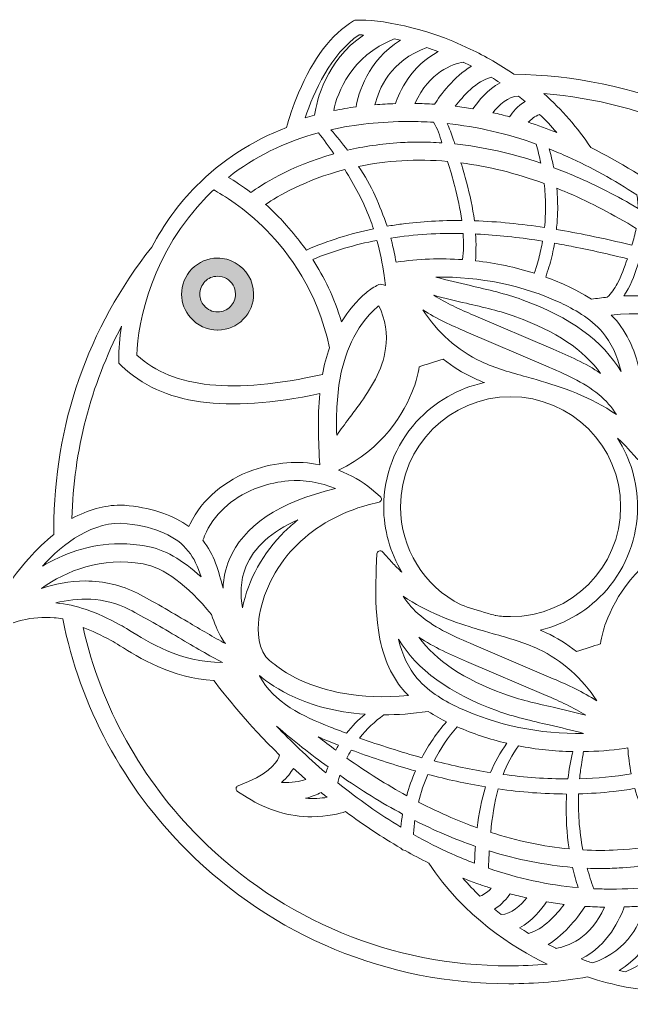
# Model space of a CAD drawing. Header units: millimetres. Extents: x 29 to 1471, y -326 to -22.
# Drawn here: x 376.9 to 568.1, y -326 to -22.5 of the extents above; entities that cross this region are included whole.
import ezdxf

# ---------------------------------------------------------------- set-up
doc = ezdxf.new("R2010")
doc.units = ezdxf.units.MM
doc.header["$MEASUREMENT"] = 0
doc.layers.add('Layer 3', color=7, linetype='Continuous')

# ---------------------------------------------------------------- blocks, each defined once
blk = doc.blocks.new('block 3')
at = {"layer": 'Layer 3'}
h = blk.add_hatch(color=1, dxfattribs=at)
h.dxf.hatch_style = 2
edge = h.paths.add_edge_path()
edge.add_spline(control_points=[(444.37, -98.55), (442.69, -97.6), (440.78, -97.09), (438.83, -97.09), (438.83, -97.09), (438.74, -97.09), (438.74, -97.09), (435.73, -97.12), (432.92, -98.32), (430.82, -100.46), (428.72, -102.61), (427.58, -105.44), (427.61, -108.45), (427.64, -111.11), (428.6, -113.67), (430.32, -115.64), (432.45, -118.14), (435.55, -119.57), (438.85, -119.57), (438.85, -119.57), (438.96, -119.57), (438.96, -119.57), (441.96, -119.54), (444.77, -118.35), (446.87, -116.2), (448.97, -114.06), (450.12, -111.22), (450.09, -108.22), (450.09, -108.22), (450.09, -108.22), (450.09, -108.22), (450.04, -104.22), (447.85, -100.51), (444.37, -98.55)], knot_values=[0, 0, 0, 0, 1, 1, 1, 2, 2, 2, 3, 3, 3, 4, 4, 4, 5, 5, 5, 6, 6, 6, 7, 7, 7, 8, 8, 8, 9, 9, 9, 10, 10, 10, 11, 11, 11, 11], degree=3, periodic=1)
edge = h.paths.add_edge_path()
edge.add_spline(control_points=[(441.59, -103.47), (443.32, -104.45), (444.41, -106.29), (444.43, -108.28), (444.44, -109.77), (443.87, -111.18), (442.83, -112.24), (441.79, -113.3), (440.39, -113.9), (438.9, -113.91), (438.9, -113.91), (438.84, -113.91), (438.84, -113.91), (437.21, -113.91), (435.67, -113.2), (434.61, -111.95), (433.76, -110.97), (433.28, -109.71), (433.27, -108.39), (433.25, -106.9), (433.82, -105.49), (434.87, -104.43), (435.91, -103.36), (437.31, -102.77), (438.79, -102.75), (438.79, -102.75), (438.85, -102.75), (438.85, -102.75), (439.81, -102.75), (440.75, -103), (441.59, -103.47)], knot_values=[0, 0, 0, 0, 1, 1, 1, 2, 2, 2, 3, 3, 3, 4, 4, 4, 5, 5, 5, 6, 6, 6, 7, 7, 7, 8, 8, 8, 9, 9, 9, 10, 10, 10, 10], degree=3, periodic=1)
at = {"layer": 'Layer 3', "lineweight": 0}
for points, knots in [([(693.53, -133.42), (693.53, -133.42), (691.7, -134.56), (691.7, -134.56), (685.99, -138.13), (679.16, -139.77), (672.45, -139.19), (670.01, -138.98), (667.58, -138.49), (665.03, -137.71), (658.09, -116.33), (646.41, -97.34), (630.33, -81.25), (603.9, -54.82), (568.77, -40.05), (531.41, -39.64), (527.12, -36.67), (522.53, -34.01), (517.77, -31.74), (503.1, -24.73), (489.43, -22.49), (482.17, -22.68), (482.17, -22.68), (481.69, -22.7), (481.69, -22.7), (481.69, -22.7), (481.27, -22.95), (481.27, -22.95), (474.44, -27.12), (468.68, -34.68), (464.15, -45.42), (462.33, -49.74), (461.11, -53.66), (460.4, -56.25), (449.59, -60.39), (440.09, -66.56), (432.16, -74.6), (426.69, -80.14), (422.03, -86.54), (418.31, -93.62), (398.29, -118.86), (387.7, -149.33), (387.7, -181.75), (387.7, -182.17), (387.71, -182.59), (387.72, -183.01), (387.72, -183.01), (387.72, -183.44), (387.72, -183.44), (382.38, -187.66), (377.2, -193.5), (372.32, -200.82), (370.74, -203.18), (369.39, -205.59), (368.06, -207.94), (367.39, -209.15), (366.69, -210.4), (365.95, -211.64), (365.95, -211.64), (359.67, -221.01), (359.67, -221.01), (359.67, -221.01), (366.65, -215.28), (366.65, -215.28), (366.65, -215.28), (368.5, -214.13), (368.5, -214.13), (374.2, -210.56), (381.04, -208.92), (387.75, -209.5), (388.63, -209.58), (389.55, -209.69), (390.47, -209.85), (395.94, -237.27), (409.38, -262.3), (429.33, -282.25), (456.18, -309.1), (491.87, -323.88), (529.83, -323.88), (538.05, -323.88), (546.32, -323.17), (554.4, -321.77), (562.57, -324.47), (570.85, -326.02), (577.15, -326.02), (577.45, -326.02), (577.74, -326.01), (578.02, -326.01), (578.02, -326.01), (578.51, -325.99), (578.51, -325.99), (578.51, -325.99), (578.93, -325.74), (578.93, -325.74), (584.47, -322.36), (589.34, -316.71), (593.38, -308.95), (607, -302.13), (619.43, -293.15), (630.33, -282.25), (657.18, -255.41), (671.96, -219.72), (671.96, -181.75), (671.96, -176.61), (671.68, -171.42), (671.13, -166.3), (676.93, -162.03), (682.57, -155.83), (687.88, -147.87), (689.45, -145.52), (690.8, -143.13), (692.1, -140.8), (692.71, -139.71), (693.48, -138.35), (694.25, -137.05), (694.25, -137.05), (700.52, -127.68), (700.52, -127.68), (700.52, -127.68), (693.53, -133.42), (693.53, -133.42)], [0, 0, 0, 0, 1, 1, 1, 2, 2, 2, 3, 3, 3, 4, 4, 4, 5, 5, 5, 6, 6, 6, 7, 7, 7, 8, 8, 8, 9, 9, 9, 10, 10, 10, 11, 11, 11, 12, 12, 12, 13, 13, 13, 14, 14, 14, 15, 15, 15, 16, 16, 16, 17, 17, 17, 18, 18, 18, 19, 19, 19, 20, 20, 20, 21, 21, 21, 22, 22, 22, 23, 23, 23, 24, 24, 24, 25, 25, 25, 26, 26, 26, 27, 27, 27, 28, 28, 28, 29, 29, 29, 30, 30, 30, 31, 31, 31, 32, 32, 32, 33, 33, 33, 34, 34, 34, 35, 35, 35, 36, 36, 36, 37, 37, 37, 38, 38, 38, 39, 39, 39, 40, 40, 40, 40]), ([(483.06, -27.33), (483.48, -27.33), (483.92, -27.34), (484.38, -27.36), (472.67, -35.46), (469.81, -47.72), (469.13, -52.38), (468.15, -52.64), (467.18, -52.92), (466.22, -53.2), (468.85, -45.35), (474.15, -33.18), (483.06, -27.33)], [0, 0, 0, 0, 1, 1, 1, 2, 2, 2, 3, 3, 3, 4, 4, 4, 4]), ([(495.93, -29), (485.59, -35.39), (482.81, -45.68), (482.09, -49.8), (479.74, -50.12), (477.39, -50.52), (475.09, -50.98), (476.32, -45.18), (480.43, -34.08), (493.99, -28.58), (494.63, -28.71), (495.28, -28.85), (495.93, -29)], [0, 0, 0, 0, 1, 1, 1, 2, 2, 2, 3, 3, 3, 4, 4, 4, 4]), ([(507.77, -32.55), (499.38, -36.85), (495.6, -45.31), (494.35, -48.81), (492.2, -48.88), (490.07, -49), (487.99, -49.17), (489.14, -44.32), (492.8, -35.29), (504.21, -31.3), (505.4, -31.69), (506.59, -32.11), (507.77, -32.55)], [0, 0, 0, 0, 1, 1, 1, 2, 2, 2, 3, 3, 3, 4, 4, 4, 4]), ([(515.77, -35.95), (516.55, -36.32), (517.33, -36.71), (518.11, -37.11), (512.62, -40.4), (508.45, -46.11), (506.57, -49), (504.51, -48.87), (502.47, -48.78), (500.49, -48.75), (504.92, -38.8), (512.27, -36.43), (515.61, -35.87), (515.66, -35.89), (515.71, -35.92), (515.77, -35.95)], [0, 0, 0, 0, 1, 1, 1, 2, 2, 2, 3, 3, 3, 4, 4, 4, 5, 5, 5, 5]), ([(527.04, -42.31), (523.21, -44.35), (520.26, -47.99), (518.6, -50.43), (516.77, -50.12), (514.91, -49.85), (513.07, -49.62), (515.42, -46.53), (519.72, -41.67), (524.27, -40.55), (525.2, -41.12), (526.13, -41.71), (527.04, -42.31)], [0, 0, 0, 0, 1, 1, 1, 2, 2, 2, 3, 3, 3, 4, 4, 4, 4]), ([(532.83, -46.47), (533.53, -47.01), (534.22, -47.57), (534.9, -48.13), (532.52, -49.63), (530.94, -51.55), (530.02, -52.91), (528.31, -52.45), (526.55, -52.03), (524.79, -51.63), (526.62, -49.43), (529.75, -46.35), (532.83, -46.47)], [0, 0, 0, 0, 1, 1, 1, 2, 2, 2, 3, 3, 3, 4, 4, 4, 4]), ([(626.38, -85.21), (640.34, -99.18), (650.87, -115.47), (657.7, -133.68), (656.68, -133.17), (655.64, -132.63), (654.58, -132.05), (653.9, -131.68), (652.98, -131.11), (651.91, -130.44), (646.19, -126.89), (635.61, -120.32), (622.51, -119.57), (619.27, -115.22), (612.68, -106.91), (603.16, -97.44), (603.16, -97.44), (603.18, -97.02), (603.18, -97.02), (603.18, -97.01), (603.27, -95.76), (604.5, -94.04), (605.66, -92.43), (608.08, -90.08), (613.06, -88.01), (613.06, -88.01), (616.32, -86.66), (616.32, -86.66), (616.67, -86.52), (616.91, -86.19), (616.94, -85.82), (616.97, -85.45), (616.79, -85.09), (616.47, -84.89), (616.47, -84.89), (613.48, -83), (613.48, -83), (598.66, -73.67), (584.99, -77.76), (581.83, -78.91), (573.23, -72.46), (564.33, -66.95), (555.37, -62.53), (551.33, -56.38), (546.41, -50.72), (540.71, -45.67), (573.03, -48.21), (603.35, -62.18), (626.38, -85.21)], [0, 0, 0, 0, 1, 1, 1, 2, 2, 2, 3, 3, 3, 4, 4, 4, 5, 5, 5, 6, 6, 6, 7, 7, 7, 8, 8, 8, 9, 9, 9, 10, 10, 10, 11, 11, 11, 12, 12, 12, 13, 13, 13, 14, 14, 14, 15, 15, 15, 16, 16, 16, 16]), ([(501.85, -60.83), (499.88, -60.83), (497.89, -60.89), (495.94, -61), (489.9, -61.35), (484.38, -62.22), (479.39, -63.38), (477.76, -61.17), (476.03, -59.04), (474.23, -56.96), (481.75, -55.27), (489.85, -54.41), (498.51, -54.39), (498.51, -54.39), (498.65, -54.39), (498.65, -54.39), (501.17, -54.39), (503.7, -54.48), (506.23, -54.65), (507.55, -56.52), (508.22, -58.86), (508.88, -61.07), (506.53, -60.91), (504.18, -60.83), (501.85, -60.83)], [0, 0, 0, 0, 1, 1, 1, 2, 2, 2, 3, 3, 3, 4, 4, 4, 5, 5, 5, 6, 6, 6, 7, 7, 7, 8, 8, 8, 8]), ([(539.41, -52.16), (541.28, -53.96), (543.07, -55.85), (544.74, -57.8), (541.81, -56.64), (538.84, -55.58), (535.87, -54.63), (536.72, -53.72), (537.89, -52.77), (539.41, -52.16)], [0, 0, 0, 0, 1, 1, 1, 2, 2, 2, 3, 3, 3, 3]), ([(512.94, -61.41), (512.76, -60.9), (512.59, -60.38), (512.42, -59.87), (511.86, -58.25), (511.29, -56.57), (510.52, -55.02), (519.86, -56.01), (529.17, -58.16), (538.38, -61.45), (538.88, -63.43), (539.35, -65.4), (539.75, -67.38), (530.72, -64.32), (521.75, -62.33), (512.94, -61.41)], [0, 0, 0, 0, 1, 1, 1, 2, 2, 2, 3, 3, 3, 4, 4, 4, 5, 5, 5, 5]), ([(470.34, -57.93), (471.99, -60.07), (473.62, -62.24), (475.18, -64.46), (461.28, -68.38), (452.28, -74.36), (449.25, -76.59), (446.49, -74.5), (444.05, -72.94), (442.2, -71.85), (450.28, -65.46), (459.69, -60.81), (470.34, -57.93)], [0, 0, 0, 0, 1, 1, 1, 2, 2, 2, 3, 3, 3, 4, 4, 4, 4]), ([(550.6, -71.54), (548.34, -70.57), (546.08, -69.67), (543.83, -68.83), (543.43, -66.85), (542.94, -64.89), (542.35, -62.94), (544.31, -63.71), (546.25, -64.53), (548.19, -65.4), (555.48, -68.67), (562.69, -72.67), (569.78, -77.34), (570.05, -78.74), (570.19, -80.15), (570.2, -81.57), (563.63, -77.68), (557.1, -74.33), (550.6, -71.54)], [0, 0, 0, 0, 1, 1, 1, 2, 2, 2, 3, 3, 3, 4, 4, 4, 5, 5, 5, 6, 6, 6, 6]), ([(510.69, -66.87), (511.48, -69.46), (512.25, -72.05), (512.93, -74.66), (513.85, -78.18), (514.6, -81.74), (515.08, -85.34), (508.82, -85.29), (502.56, -85.63), (496.32, -86.45), (494.8, -86.64), (493.29, -86.87), (491.78, -87.13), (490.7, -83.91), (489.42, -80.77), (488.04, -77.63), (486.65, -74.44), (484.84, -71.36), (482.89, -68.41), (487.04, -67.55), (491.56, -66.91), (496.42, -66.64), (501.12, -66.38), (505.88, -66.45), (510.69, -66.87)], [0, 0, 0, 0, 1, 1, 1, 2, 2, 2, 3, 3, 3, 4, 4, 4, 5, 5, 5, 6, 6, 6, 7, 7, 7, 8, 8, 8, 8]), ([(486.38, -84.7), (486.78, -85.77), (487.15, -86.85), (487.51, -87.93), (480.34, -89.42), (473.32, -91.6), (466.62, -94.57), (466.53, -94.44), (460.4, -86.66), (458.11, -84.35), (456.74, -82.96), (455.3, -81.61), (453.82, -80.31), (457.59, -77.74), (466.11, -72.66), (478.53, -69.43), (481.63, -74.27), (484.35, -79.33), (486.38, -84.7)], [0, 0, 0, 0, 1, 1, 1, 2, 2, 2, 3, 3, 3, 4, 4, 4, 5, 5, 5, 6, 6, 6, 6]), ([(540.95, -87.52), (533.69, -86.42), (526.37, -85.67), (519.04, -85.42), (518.51, -81.36), (517.64, -77.35), (516.6, -73.39), (516.07, -71.36), (515.48, -69.34), (514.85, -67.33), (523.37, -68.41), (532.04, -70.56), (540.81, -73.75), (541.08, -75.99), (541.25, -78.25), (541.26, -80.56), (541.27, -82.88), (541.18, -85.21), (540.95, -87.52)], [0, 0, 0, 0, 1, 1, 1, 2, 2, 2, 3, 3, 3, 4, 4, 4, 5, 5, 5, 6, 6, 6, 6]), ([(435.48, -77.87), (436.18, -77.16), (436.9, -76.46), (437.63, -75.78), (440.35, -77.26), (447.24, -81.39), (454.15, -88.4), (461.06, -95.4), (470.05, -107.44), (473.8, -125.09), (472.85, -127.76), (472.1, -130.58), (471.57, -133.47), (443.62, -139.69), (425.17, -137.77), (413.61, -127.46), (413.84, -116.84), (418.66, -94.92), (435.48, -77.87)], [0, 0, 0, 0, 1, 1, 1, 2, 2, 2, 3, 3, 3, 4, 4, 4, 5, 5, 5, 6, 6, 6, 6]), ([(544.79, -75.26), (546.01, -75.75), (547.24, -76.26), (548.47, -76.79), (555.46, -79.8), (562.5, -83.48), (569.58, -87.8), (569.24, -89.56), (568.77, -91.31), (568.25, -93.02), (563.8, -91.94), (559.33, -90.98), (554.89, -90.05), (551.5, -89.34), (548.09, -88.69), (544.67, -88.12), (544.85, -86.37), (544.97, -84.61), (545.03, -82.85), (545.11, -80.3), (545.02, -77.77), (544.79, -75.26)], [0, 0, 0, 0, 1, 1, 1, 2, 2, 2, 3, 3, 3, 4, 4, 4, 5, 5, 5, 6, 6, 6, 7, 7, 7, 7]), ([(494.59, -98.34), (494.23, -96.33), (493.81, -94.34), (493.32, -92.36), (493.19, -91.84), (493.05, -91.32), (492.91, -90.81), (500.36, -89.67), (507.93, -89.25), (515.49, -89.41), (515.59, -90.79), (515.65, -92.18), (515.65, -93.56), (515.65, -94.89), (515.47, -96.23), (515.37, -97.57), (508.49, -97.1), (501.51, -97.34), (494.59, -98.34)], [0, 0, 0, 0, 1, 1, 1, 2, 2, 2, 3, 3, 3, 4, 4, 4, 5, 5, 5, 6, 6, 6, 6]), ([(519.43, -89.54), (519.95, -89.56), (520.46, -89.59), (520.98, -89.62), (527.47, -89.99), (533.94, -90.75), (540.36, -91.79), (540.03, -93.64), (539.58, -95.47), (539.14, -97.3), (538.91, -98.22), (538.67, -99.13), (538.38, -100.04), (538.23, -100.49), (538.08, -100.94), (537.93, -101.39), (537.88, -101.53), (537.82, -101.67), (537.77, -101.81), (531.85, -99.92), (525.67, -98.62), (519.37, -97.93), (519.5, -96.61), (519.51, -95.26), (519.54, -93.98), (519.57, -92.5), (519.53, -91.02), (519.43, -89.54)], [0, 0, 0, 0, 1, 1, 1, 2, 2, 2, 3, 3, 3, 4, 4, 4, 5, 5, 5, 6, 6, 6, 7, 7, 7, 8, 8, 8, 9, 9, 9, 9]), ([(488.59, -91.55), (489.57, -95.17), (490.31, -98.85), (490.85, -102.55), (491, -103.6), (491.15, -104.65), (491.27, -105.7), (491.05, -105.63), (490.84, -105.55), (490.62, -105.49), (490.62, -105.49), (489.95, -105.3), (489.95, -105.3), (489.72, -105.23), (489.47, -105.25), (489.24, -105.36), (489.24, -105.36), (488.61, -105.66), (488.61, -105.66), (487.23, -106.32), (486.09, -107.21), (485.24, -107.92), (482.27, -110.42), (479.69, -113.47), (477.56, -117.02), (475.23, -109.38), (472.01, -102.89), (468.57, -97.5), (475.05, -94.81), (481.76, -92.87), (488.59, -91.55)], [0, 0, 0, 0, 1, 1, 1, 2, 2, 2, 3, 3, 3, 4, 4, 4, 5, 5, 5, 6, 6, 6, 7, 7, 7, 8, 8, 8, 9, 9, 9, 10, 10, 10, 10]), ([(543.4, -95.89), (543.66, -94.74), (543.89, -93.58), (544.09, -92.42), (546.07, -92.77), (548.05, -93.15), (550.03, -93.54), (555.64, -94.67), (561.25, -95.91), (566.82, -97.3), (565.91, -99.96), (564.97, -102.63), (563.67, -105.1), (562.84, -106.69), (561.76, -108.05), (560.56, -109.31), (558.93, -109.48), (557.29, -109.69), (555.63, -109.94), (552.86, -108.13), (550.19, -106.82), (548.4, -105.97), (546.09, -104.89), (543.73, -103.91), (541.32, -103.03), (541.4, -102.78), (541.48, -102.53), (541.56, -102.28), (542.26, -100.18), (542.91, -98.05), (543.4, -95.89)], [0, 0, 0, 0, 1, 1, 1, 2, 2, 2, 3, 3, 3, 4, 4, 4, 5, 5, 5, 6, 6, 6, 7, 7, 7, 8, 8, 8, 9, 9, 9, 10, 10, 10, 10]), ([(444.37, -98.55), (442.69, -97.6), (440.78, -97.09), (438.83, -97.09), (438.83, -97.09), (438.74, -97.09), (438.74, -97.09), (435.73, -97.12), (432.92, -98.32), (430.82, -100.46), (428.72, -102.61), (427.58, -105.44), (427.61, -108.45), (427.64, -111.11), (428.6, -113.67), (430.32, -115.64), (432.45, -118.14), (435.55, -119.57), (438.85, -119.57), (438.85, -119.57), (438.96, -119.57), (438.96, -119.57), (441.96, -119.54), (444.77, -118.35), (446.87, -116.2), (448.97, -114.06), (450.12, -111.22), (450.09, -108.22), (450.09, -108.22), (450.09, -108.22), (450.09, -108.22), (450.04, -104.22), (447.85, -100.51), (444.37, -98.55)], [0, 0, 0, 0, 1, 1, 1, 2, 2, 2, 3, 3, 3, 4, 4, 4, 5, 5, 5, 6, 6, 6, 7, 7, 7, 8, 8, 8, 9, 9, 9, 10, 10, 10, 11, 11, 11, 11]), ([(578.2, -100.42), (581.42, -101.39), (584.55, -102.54), (587.59, -103.92), (587.11, -105.13), (586.57, -106.32), (585.96, -107.47), (585.46, -108.4), (584.79, -109.28), (584.2, -110.19), (579.62, -109.29), (574.77, -108.83), (569.68, -108.83), (568.37, -108.83), (567.04, -108.87), (565.69, -108.93), (565.95, -108.56), (566.2, -108.17), (566.44, -107.78), (568.21, -104.85), (569.34, -101.5), (570.44, -98.24), (573.04, -98.93), (575.63, -99.65), (578.2, -100.42)], [0, 0, 0, 0, 1, 1, 1, 2, 2, 2, 3, 3, 3, 4, 4, 4, 5, 5, 5, 6, 6, 6, 7, 7, 7, 8, 8, 8, 8]), ([(441.59, -103.47), (443.32, -104.45), (444.41, -106.29), (444.43, -108.28), (444.44, -109.77), (443.87, -111.18), (442.83, -112.24), (441.79, -113.3), (440.39, -113.9), (438.9, -113.91), (438.9, -113.91), (438.84, -113.91), (438.84, -113.91), (437.21, -113.91), (435.67, -113.2), (434.61, -111.95), (433.76, -110.97), (433.28, -109.71), (433.27, -108.39), (433.25, -106.9), (433.82, -105.49), (434.87, -104.43), (435.91, -103.36), (437.31, -102.77), (438.79, -102.75), (438.79, -102.75), (438.85, -102.75), (438.85, -102.75), (439.81, -102.75), (440.75, -103), (441.59, -103.47)], [0, 0, 0, 0, 1, 1, 1, 2, 2, 2, 3, 3, 3, 4, 4, 4, 5, 5, 5, 6, 6, 6, 7, 7, 7, 8, 8, 8, 9, 9, 9, 10, 10, 10, 10]), ([(545.99, -111.09), (549.79, -112.88), (555.28, -115.78), (559.05, -120.26), (561.77, -123.5), (563.72, -127.62), (564.88, -132.54), (559.14, -122.95), (549.02, -115.6), (533.94, -110.08), (528.87, -108.23), (523.23, -106.94), (517.78, -105.69), (514.21, -104.87), (510.56, -104.03), (507.05, -103.03), (520.7, -102.81), (534.35, -105.62), (545.99, -111.09)], [0, 0, 0, 0, 1, 1, 1, 2, 2, 2, 3, 3, 3, 4, 4, 4, 5, 5, 5, 6, 6, 6, 6]), ([(543.6, -125.56), (543.6, -125.56), (518.75, -114.92), (518.75, -114.92), (514.51, -113.11), (510.16, -111.15), (506.39, -108.72), (509.75, -109.65), (513.18, -110.44), (516.53, -111.21), (521.8, -112.42), (527.25, -113.67), (532, -115.4), (544.51, -119.97), (553.2, -125.78), (558.48, -133.11), (553.8, -129.92), (548.63, -127.71), (543.6, -125.56)], [0, 0, 0, 0, 1, 1, 1, 2, 2, 2, 3, 3, 3, 4, 4, 4, 5, 5, 5, 6, 6, 6, 6]), ([(477.12, -134.56), (478.35, -127.86), (481.39, -118.55), (488.89, -112.26), (488.98, -112.18), (489.09, -112.09), (489.21, -111.99), (491.21, -116.13), (491.96, -120.84), (491.32, -125.38), (490.38, -132.08), (486.45, -138.22), (483.14, -142.82), (482.08, -144.29), (480.92, -145.84), (479.98, -147.08), (479.98, -147.08), (479.86, -147.24), (479.86, -147.24), (478.59, -148.92), (477.29, -150.65), (476.03, -152.42), (475.89, -146.82), (476.02, -140.59), (477.12, -134.56)], [0, 0, 0, 0, 1, 1, 1, 2, 2, 2, 3, 3, 3, 4, 4, 4, 5, 5, 5, 6, 6, 6, 7, 7, 7, 8, 8, 8, 8]), ([(538.33, -135.07), (537.33, -134.78), (536.33, -134.5), (535.29, -134.21), (530.52, -132.88), (525.59, -131.5), (521.14, -129.41), (513.84, -125.97), (507.4, -120.21), (502.96, -113.25), (507.17, -116.02), (511.93, -118.16), (516.52, -120.12), (516.52, -120.12), (541.39, -130.77), (541.39, -130.77), (547.16, -133.24), (553.13, -135.8), (557.92, -139.75), (560.14, -141.59), (562.01, -143.73), (563.38, -145.98), (555.52, -140.49), (546.41, -137.39), (538.33, -135.07)], [0, 0, 0, 0, 1, 1, 1, 2, 2, 2, 3, 3, 3, 4, 4, 4, 5, 5, 5, 6, 6, 6, 7, 7, 7, 8, 8, 8, 8]), ([(574.36, -174.46), (574.36, -174.46), (570.94, -175.37), (570.94, -175.37), (570.58, -175.46), (570.3, -175.75), (570.22, -176.12), (570.14, -176.48), (570.27, -176.86), (570.55, -177.1), (570.55, -177.1), (573.27, -179.37), (573.27, -179.37), (576.24, -181.85), (579.77, -183.88), (583.57, -185.31), (569.71, -192.03), (563.16, -202.96), (560.08, -211.11), (559.34, -213.08), (558.79, -215.23), (558.41, -217.66), (556.16, -218.36), (553.74, -219.12), (550.9, -220.02), (547.97, -217.7), (544.8, -215.73), (541.47, -214.16), (540.87, -213.88), (540.25, -213.61), (539.61, -213.34), (547.65, -211.42), (554.92, -207.02), (560.36, -200.74), (566.58, -193.54), (570.01, -184.32), (570.01, -174.78), (570.01, -167.13), (567.81, -159.74), (563.72, -153.39), (564.85, -154.37), (565.9, -155.4), (566.88, -156.48), (566.88, -156.48), (569.89, -159.8), (569.89, -159.8), (570.17, -160.1), (570.6, -160.21), (570.98, -160.07), (571.36, -159.93), (571.62, -159.57), (571.63, -159.17), (571.63, -159.17), (571.8, -154.69), (571.8, -154.69), (571.81, -154.4), (571.88, -152.25), (571.88, -152.25), (572.02, -147.56), (572.05, -141.42), (571.15, -135.3), (570.04, -127.71), (567.42, -121.42), (563.38, -116.62), (562.89, -116.03), (562.36, -115.45), (561.79, -114.88), (577.39, -113.41), (588.33, -116.5), (594.86, -119.43), (600.84, -122.11), (604.59, -125.28), (606.31, -126.97), (609.32, -131.09), (608.82, -137.01), (608.25, -140.18), (606.81, -148.25), (602.62, -156.04), (596.44, -162.12), (590.55, -167.92), (582.91, -172.19), (574.36, -174.46)], [0, 0, 0, 0, 1, 1, 1, 2, 2, 2, 3, 3, 3, 4, 4, 4, 5, 5, 5, 6, 6, 6, 7, 7, 7, 8, 8, 8, 9, 9, 9, 10, 10, 10, 11, 11, 11, 12, 12, 12, 13, 13, 13, 14, 14, 14, 15, 15, 15, 16, 16, 16, 17, 17, 17, 18, 18, 18, 19, 19, 19, 20, 20, 20, 21, 21, 21, 22, 22, 22, 23, 23, 23, 24, 24, 24, 25, 25, 25, 26, 26, 26, 27, 27, 27, 27]), ([(408.86, -118.35), (408.23, -122.08), (407.91, -125.64), (407.95, -128.73), (407.95, -128.73), (407.96, -129.5), (407.96, -129.5), (407.96, -129.77), (408.07, -130.02), (408.26, -130.21), (408.26, -130.21), (408.82, -130.74), (408.82, -130.74), (408.82, -130.74), (408.82, -130.74), (408.82, -130.74), (421.53, -142.92), (441.22, -145.69), (470.74, -139.44), (470.02, -146.93), (470.38, -154.42), (470.74, -161.69), (467.31, -161), (463.87, -160.78), (460.5, -161.06), (457.08, -161.34), (453.59, -162.11), (449.81, -163.4), (441.23, -166.35), (433.91, -172.61), (430.24, -180.13), (430.1, -180.42), (429.97, -180.71), (429.84, -181.01), (425.21, -177.55), (418.94, -175.35), (411.18, -174.47), (410.27, -174.37), (409.34, -174.31), (408.39, -174.31), (403.41, -174.31), (398.36, -175.71), (393.35, -178.48), (393.84, -157.42), (399.18, -136.8), (408.86, -118.35)], [0, 0, 0, 0, 1, 1, 1, 2, 2, 2, 3, 3, 3, 4, 4, 4, 5, 5, 5, 6, 6, 6, 7, 7, 7, 8, 8, 8, 9, 9, 9, 10, 10, 10, 11, 11, 11, 12, 12, 12, 13, 13, 13, 14, 14, 14, 15, 15, 15, 15]), ([(485.84, -174.23), (485.84, -174.23), (489.27, -173.33), (489.27, -173.33), (489.63, -173.23), (489.9, -172.94), (489.99, -172.58), (490.07, -172.21), (489.94, -171.83), (489.65, -171.59), (489.65, -171.59), (486.93, -169.32), (486.93, -169.32), (483.96, -166.84), (480.44, -164.82), (476.62, -163.38), (490.49, -156.66), (497.05, -145.74), (500.12, -137.58), (500.86, -135.62), (501.41, -133.47), (501.8, -131.03), (504.09, -130.32), (506.5, -129.56), (509.3, -128.67), (512.23, -130.99), (515.4, -132.96), (518.73, -134.53), (519.82, -135.04), (520.95, -135.52), (522.16, -135.99), (514.01, -137.72), (506.57, -142), (500.9, -148.29), (494.33, -155.59), (490.71, -165), (490.71, -174.78), (490.71, -182.03), (492.71, -189.11), (496.42, -195.25), (495.32, -194.29), (494.29, -193.28), (493.32, -192.21), (493.32, -192.21), (490.31, -188.89), (490.31, -188.89), (490.04, -188.59), (489.61, -188.49), (489.23, -188.63), (488.85, -188.76), (488.59, -189.12), (488.57, -189.53), (488.57, -189.53), (488.4, -194.01), (488.4, -194.01), (488.39, -194.3), (488.38, -194.59), (488.37, -194.88), (488.33, -194.92), (488.32, -196.44), (488.32, -196.44), (488.18, -201.13), (488.15, -207.26), (489.05, -213.39), (490.17, -220.99), (492.78, -227.27), (496.82, -232.07), (497.31, -232.66), (497.85, -233.24), (498.42, -233.81), (482.81, -235.28), (471.87, -232.2), (465.34, -229.27), (459.35, -226.58), (455.61, -223.41), (453.89, -221.72), (450.88, -217.6), (451.38, -211.68), (451.95, -208.51), (453.39, -200.44), (457.58, -192.65), (463.75, -186.58), (469.66, -180.76), (477.3, -176.5), (485.84, -174.23)], [0, 0, 0, 0, 1, 1, 1, 2, 2, 2, 3, 3, 3, 4, 4, 4, 5, 5, 5, 6, 6, 6, 7, 7, 7, 8, 8, 8, 9, 9, 9, 10, 10, 10, 11, 11, 11, 12, 12, 12, 13, 13, 13, 14, 14, 14, 15, 15, 15, 16, 16, 16, 17, 17, 17, 18, 18, 18, 19, 19, 19, 20, 20, 20, 21, 21, 21, 22, 22, 22, 23, 23, 23, 24, 24, 24, 25, 25, 25, 26, 26, 26, 27, 27, 27, 28, 28, 28, 28]), ([(530.36, -209.15), (528.84, -209.15), (527.29, -209.04), (525.73, -208.83), (525.73, -208.83), (525.54, -208.78), (525.54, -208.78), (524.84, -208.58), (524.14, -208.38), (523.43, -208.18), (520.15, -207.24), (517.43, -206.37), (514.89, -205.46), (503.23, -199.55), (495.99, -187.81), (495.99, -174.78), (495.99, -155.83), (511.41, -140.41), (530.36, -140.41), (549.31, -140.41), (564.72, -155.83), (564.72, -174.78), (564.72, -193.73), (549.31, -209.15), (530.36, -209.15)], [0, 0, 0, 0, 1, 1, 1, 2, 2, 2, 3, 3, 3, 4, 4, 4, 5, 5, 5, 6, 6, 6, 7, 7, 7, 8, 8, 8, 8]), ([(442.45, -191.4), (441.33, -194.13), (440.69, -197.09), (440.53, -200.2), (439.2, -195.03), (437.73, -189.73), (434.26, -185.29), (434.56, -184.36), (434.92, -183.46), (435.33, -182.62), (438.36, -176.41), (444.46, -171.23), (451.65, -168.75), (454.97, -167.61), (458.02, -166.94), (460.96, -166.7), (465.82, -166.31), (471.06, -167.18), (475.71, -169.1), (457.97, -173.34), (446.78, -180.83), (442.45, -191.4)], [0, 0, 0, 0, 1, 1, 1, 2, 2, 2, 3, 3, 3, 4, 4, 4, 5, 5, 5, 6, 6, 6, 7, 7, 7, 7]), ([(410.54, -180.09), (419.54, -181.12), (425.98, -184), (429.69, -188.65), (431.5, -190.91), (432.65, -193.45), (433.68, -196.71), (427.81, -191.31), (422.06, -188.08), (416.54, -187.1), (413.86, -186.62), (411.15, -186.38), (408.48, -186.38), (398.58, -186.38), (390.26, -189.7), (384.1, -193.34), (390.57, -186.36), (400.09, -178.91), (410.54, -180.09)], [0, 0, 0, 0, 1, 1, 1, 2, 2, 2, 3, 3, 3, 4, 4, 4, 5, 5, 5, 6, 6, 6, 6]), ([(447.69, -193.54), (450.16, -187.52), (455.6, -182.62), (463.88, -178.92), (462.45, -180.06), (461.08, -181.27), (459.78, -182.54), (453.06, -189.16), (448.4, -197.61), (446.59, -206.43), (445.9, -202.5), (445.88, -197.93), (447.69, -193.54)], [0, 0, 0, 0, 1, 1, 1, 2, 2, 2, 3, 3, 3, 4, 4, 4, 4]), ([(383.83, -200.31), (391.67, -194.84), (402.49, -190.35), (415.55, -192.67), (422.09, -193.84), (429.29, -199.15), (436.93, -208.46), (437.84, -211.31), (438.8, -213.57), (439.97, -215.57), (440.35, -216.24), (440.79, -216.9), (441.28, -217.58), (437.67, -215.63), (433.53, -213.17), (429.49, -210.77), (424.18, -207.61), (418.7, -204.35), (413.8, -201.85), (408.77, -199.29), (403.31, -198), (397.57, -198), (392.57, -198), (387.84, -199.01), (383.83, -200.31)], [0, 0, 0, 0, 1, 1, 1, 2, 2, 2, 3, 3, 3, 4, 4, 4, 5, 5, 5, 6, 6, 6, 7, 7, 7, 8, 8, 8, 8]), ([(388.33, -204.87), (395, -203.18), (403.21, -202.81), (411.23, -206.9), (415.97, -209.31), (421.38, -212.53), (426.62, -215.64), (426.62, -215.64), (426.67, -215.67), (426.67, -215.67), (431.61, -218.61), (436.34, -221.43), (440.4, -223.5), (440.4, -223.5), (440.27, -223.5), (440.27, -223.5), (427.48, -223.5), (416.93, -216.95), (411.27, -213.43), (411.27, -213.43), (411.21, -213.4), (411.21, -213.4), (410.1, -212.71), (409.15, -212.12), (408.35, -211.68), (400.94, -207.61), (394.57, -205.44), (388.33, -204.87)], [0, 0, 0, 0, 1, 1, 1, 2, 2, 2, 3, 3, 3, 4, 4, 4, 5, 5, 5, 6, 6, 6, 7, 7, 7, 8, 8, 8, 9, 9, 9, 9]), ([(543.68, -228.57), (543.68, -228.57), (518.82, -217.93), (518.82, -217.93), (513.04, -215.46), (507.07, -212.9), (502.28, -208.94), (500.06, -207.1), (498.2, -204.97), (496.82, -202.71), (504.05, -207.77), (512.12, -210.65), (518.59, -212.65), (519.67, -212.98), (520.78, -213.31), (521.87, -213.62), (522.77, -213.88), (523.66, -214.13), (524.56, -214.38), (524.56, -214.38), (524.89, -214.47), (524.89, -214.47), (529.67, -215.81), (534.61, -217.19), (539.06, -219.29), (546.37, -222.72), (552.81, -228.48), (557.24, -235.45), (553.03, -232.67), (548.28, -230.54), (543.68, -228.57)], [0, 0, 0, 0, 1, 1, 1, 2, 2, 2, 3, 3, 3, 4, 4, 4, 5, 5, 5, 6, 6, 6, 7, 7, 7, 8, 8, 8, 9, 9, 9, 10, 10, 10, 10]), ([(529.83, -318.29), (493.36, -318.29), (459.08, -304.09), (433.29, -278.3), (415.09, -260.1), (402.5, -237.41), (396.8, -212.58), (399.56, -213.57), (402.46, -214.9), (405.62, -216.64), (406.32, -217.02), (407.27, -217.61), (408.28, -218.24), (414, -221.79), (424.59, -228.37), (437.69, -229.12), (441.12, -233.72), (448.1, -242.51), (458.21, -252.42), (457.72, -254.02), (455.81, -257.64), (448.5, -260.67), (448.5, -260.67), (445.23, -262.02), (445.23, -262.02), (444.89, -262.17), (444.65, -262.49), (444.62, -262.86), (444.59, -263.24), (444.77, -263.59), (445.08, -263.79), (445.08, -263.79), (448.08, -265.68), (448.08, -265.68), (454.4, -269.66), (461.21, -271.69), (468.3, -271.69), (473.14, -271.69), (476.98, -270.68), (478.8, -270.09), (484.45, -274.31), (490.23, -278.11), (496.06, -281.47), (496.36, -281.92), (496.85, -282.16), (497.38, -282.22), (499.86, -283.62), (502.35, -284.94), (504.84, -286.17), (515.8, -302.85), (530.94, -312.55), (541.81, -317.77), (537.82, -318.11), (533.8, -318.29), (529.83, -318.29)], [0, 0, 0, 0, 1, 1, 1, 2, 2, 2, 3, 3, 3, 4, 4, 4, 5, 5, 5, 6, 6, 6, 7, 7, 7, 8, 8, 8, 9, 9, 9, 10, 10, 10, 11, 11, 11, 12, 12, 12, 13, 13, 13, 14, 14, 14, 15, 15, 15, 16, 16, 16, 17, 17, 17, 18, 18, 18, 18]), ([(553.16, -245.67), (539.51, -245.88), (525.86, -243.08), (514.22, -237.6), (514.22, -237.6), (514.22, -237.6), (514.22, -237.6), (510.42, -235.81), (504.93, -232.92), (501.15, -228.43), (498.43, -225.2), (496.48, -221.08), (495.33, -216.15), (501.06, -225.75), (511.18, -233.1), (526.26, -238.61), (531.33, -240.46), (536.96, -241.75), (542.41, -243), (545.99, -243.82), (549.64, -244.66), (553.16, -245.67)], [0, 0, 0, 0, 1, 1, 1, 2, 2, 2, 3, 3, 3, 4, 4, 4, 5, 5, 5, 6, 6, 6, 7, 7, 7, 7]), ([(543.67, -237.48), (538.4, -236.27), (532.94, -235.02), (528.2, -233.29), (515.7, -228.72), (507, -222.91), (501.72, -215.58), (506.4, -218.77), (511.57, -220.98), (516.6, -223.14), (516.6, -223.14), (541.45, -233.77), (541.45, -233.77), (545.69, -235.58), (550.04, -237.54), (553.81, -239.97), (550.45, -239.04), (547.02, -238.25), (543.67, -237.48)], [0, 0, 0, 0, 1, 1, 1, 2, 2, 2, 3, 3, 3, 4, 4, 4, 5, 5, 5, 6, 6, 6, 6]), ([(474.12, -243.68), (465.62, -240.34), (456.37, -236.14), (451.94, -227.65), (451.92, -227.61), (451.9, -227.58), (451.88, -227.55), (454.15, -229.46), (457.82, -232.1), (463.03, -234.43), (468.08, -236.7), (475.35, -238.99), (484.89, -239.66), (482.76, -241.42), (480.82, -243.4), (479.12, -245.6), (477.45, -244.97), (475.78, -244.33), (474.12, -243.68)], [0, 0, 0, 0, 1, 1, 1, 2, 2, 2, 3, 3, 3, 4, 4, 4, 5, 5, 5, 6, 6, 6, 6]), ([(490.77, -239.85), (494.99, -239.84), (499.59, -239.51), (504.58, -238.76), (506.67, -240.12), (508.7, -241.2), (510.34, -242.01), (507.31, -245.47), (504.73, -249.23), (502.61, -253.23), (496.04, -251.44), (489.55, -249.36), (483.2, -247.09), (485.37, -244.34), (487.9, -241.87), (490.77, -239.85)], [0, 0, 0, 0, 1, 1, 1, 2, 2, 2, 3, 3, 3, 4, 4, 4, 5, 5, 5, 5]), ([(472.63, -257.94), (466.78, -252.95), (461.63, -247.98), (457.24, -243.39), (462.61, -247.98), (467.97, -252.22), (473.33, -256.11), (473.09, -256.7), (472.85, -257.31), (472.63, -257.94)], [0, 0, 0, 0, 1, 1, 1, 2, 2, 2, 3, 3, 3, 3]), ([(513.65, -243.56), (518.58, -245.73), (523.78, -247.47), (529.17, -248.74), (527.08, -251.6), (525.42, -254.67), (524.1, -257.9), (518.18, -256.96), (512.28, -255.72), (506.45, -254.24), (508.44, -250.42), (510.85, -246.82), (513.65, -243.56)], [0, 0, 0, 0, 1, 1, 1, 2, 2, 2, 3, 3, 3, 4, 4, 4, 4]), ([(470.28, -246.73), (472.37, -247.63), (474.47, -248.5), (476.6, -249.33), (476.3, -249.83), (476, -250.34), (475.72, -250.86), (473.91, -249.52), (472.09, -248.15), (470.28, -246.73)], [0, 0, 0, 0, 1, 1, 1, 2, 2, 2, 3, 3, 3, 3]), ([(479.17, -253.34), (479.61, -252.49), (480.07, -251.66), (480.57, -250.84), (486.33, -252.97), (492.18, -254.88), (498.03, -256.63), (498.89, -256.88), (499.76, -257.13), (500.62, -257.38), (499.53, -259.89), (498.62, -262.47), (497.9, -265.11), (491.68, -261.69), (485.44, -257.77), (479.17, -253.34)], [0, 0, 0, 0, 1, 1, 1, 2, 2, 2, 3, 3, 3, 4, 4, 4, 5, 5, 5, 5]), ([(528.01, -258.47), (529.23, -255.34), (530.8, -252.35), (532.85, -249.54), (538.37, -250.62), (544.05, -251.23), (549.78, -251.33), (549.76, -251.45), (549.74, -251.56), (549.71, -251.67), (549.06, -254.37), (548.59, -257.11), (548.27, -259.87), (541.52, -259.88), (534.76, -259.38), (528.01, -258.47)], [0, 0, 0, 0, 1, 1, 1, 2, 2, 2, 3, 3, 3, 4, 4, 4, 5, 5, 5, 5]), ([(552.46, -255.45), (552.62, -254.41), (552.79, -253.36), (552.98, -252.32), (553.03, -252.03), (553.07, -251.69), (553.11, -251.34), (557.38, -251.28), (561.66, -250.94), (565.86, -250.32), (565.86, -250.32), (566.93, -250.16), (566.93, -250.16), (567.15, -252.9), (567.5, -255.62), (568.02, -258.3), (562.69, -259.17), (557.3, -259.67), (551.9, -259.82), (552.05, -258.36), (552.24, -256.9), (552.46, -255.45)], [0, 0, 0, 0, 1, 1, 1, 2, 2, 2, 3, 3, 3, 4, 4, 4, 5, 5, 5, 6, 6, 6, 7, 7, 7, 7]), ([(458.83, -260.99), (460.61, -259.41), (461.76, -257.86), (462.5, -256.57), (462.5, -256.57), (463.21, -257.16), (463.21, -257.16), (464.25, -258.12), (465.32, -259.08), (466.37, -260.01), (464.49, -260.63), (461.96, -261.13), (458.83, -260.99)], [0, 0, 0, 0, 1, 1, 1, 2, 2, 2, 3, 3, 3, 4, 4, 4, 4]), ([(476.57, -260.11), (476.69, -259.64), (476.83, -259.18), (476.98, -258.72), (483.54, -263.3), (490.09, -267.35), (496.62, -270.86), (496.39, -272.2), (496.2, -273.55), (496.06, -274.91), (489.38, -270.88), (482.8, -266.25), (476.36, -261.04), (476.42, -260.73), (476.49, -260.42), (476.57, -260.11)], [0, 0, 0, 0, 1, 1, 1, 2, 2, 2, 3, 3, 3, 4, 4, 4, 5, 5, 5, 5]), ([(504.47, -258.44), (510.41, -260.02), (516.43, -261.35), (522.5, -262.37), (521.23, -266.49), (520.41, -270.78), (519.89, -275.12), (517.18, -274.15), (514.46, -273.08), (511.73, -271.9), (508.36, -270.45), (504.97, -268.84), (501.58, -267.08), (502.31, -264.13), (503.28, -261.24), (504.47, -258.44)], [0, 0, 0, 0, 1, 1, 1, 2, 2, 2, 3, 3, 3, 4, 4, 4, 5, 5, 5, 5]), ([(548.64, -281.73), (540.6, -280.96), (532.42, -279.23), (524.15, -276.57), (524.59, -271.96), (525.27, -267.38), (526.51, -262.99), (533.58, -264.01), (540.72, -264.57), (547.86, -264.58), (547.81, -265.36), (547.78, -266.13), (547.75, -266.9), (547.59, -271.82), (547.89, -276.81), (548.64, -281.73)], [0, 0, 0, 0, 1, 1, 1, 2, 2, 2, 3, 3, 3, 4, 4, 4, 5, 5, 5, 5]), ([(551.58, -264.54), (555.21, -264.44), (558.85, -264.2), (562.47, -263.79), (564.69, -263.54), (566.91, -263.24), (569.12, -262.87), (569.94, -265.78), (571, -268.64), (572.37, -271.45), (573.87, -274.52), (575.64, -277.45), (577.64, -280.21), (573.4, -281.11), (568.78, -281.77), (563.78, -282.05), (560.2, -282.25), (556.58, -282.25), (552.93, -282.06), (552.34, -279.08), (551.94, -276.07), (551.73, -273), (551.54, -270.19), (551.48, -267.36), (551.58, -264.54)], [0, 0, 0, 0, 1, 1, 1, 2, 2, 2, 3, 3, 3, 4, 4, 4, 5, 5, 5, 6, 6, 6, 7, 7, 7, 8, 8, 8, 8]), ([(471.19, -264.12), (471.8, -264.62), (472.41, -265.12), (473.03, -265.62), (471.11, -265.92), (468.81, -266.09), (466.26, -265.92), (468.26, -265.43), (469.91, -264.76), (471.19, -264.12)], [0, 0, 0, 0, 1, 1, 1, 2, 2, 2, 3, 3, 3, 3]), ([(500.45, -272.86), (503.51, -274.41), (506.56, -275.84), (509.6, -277.15), (512.86, -278.55), (516.11, -279.81), (519.35, -280.94), (519.23, -282.71), (519.15, -284.48), (519.09, -286.24), (516.72, -285.33), (514.36, -284.35), (512.01, -283.29), (507.99, -281.49), (503.98, -279.46), (500.01, -277.22), (500.1, -275.76), (500.25, -274.31), (500.45, -272.86)], [0, 0, 0, 0, 1, 1, 1, 2, 2, 2, 3, 3, 3, 4, 4, 4, 5, 5, 5, 6, 6, 6, 6]), ([(523.4, -287.8), (523.5, -286), (523.59, -284.18), (523.7, -282.37), (532.48, -285.09), (541.18, -286.82), (549.73, -287.51), (550.22, -289.65), (550.79, -291.77), (551.45, -293.85), (542.07, -293), (532.69, -290.98), (523.4, -287.8)], [0, 0, 0, 0, 1, 1, 1, 2, 2, 2, 3, 3, 3, 4, 4, 4, 4]), ([(558.33, -287.86), (560.3, -287.86), (562.3, -287.81), (564.26, -287.69), (570.63, -287.32), (576.43, -286.38), (581.63, -285.12), (583.63, -287.32), (585.8, -289.36), (588.12, -291.22), (580, -293.25), (571.19, -294.28), (561.7, -294.3), (561.7, -294.3), (561.48, -294.3), (561.48, -294.3), (559.76, -294.3), (558.04, -294.26), (556.33, -294.18), (555.56, -292.06), (554.87, -289.93), (554.28, -287.78), (555.63, -287.83), (556.98, -287.86), (558.33, -287.86)], [0, 0, 0, 0, 1, 1, 1, 2, 2, 2, 3, 3, 3, 4, 4, 4, 5, 5, 5, 6, 6, 6, 7, 7, 7, 8, 8, 8, 8]), ([(520.1, -292.63), (520.34, -292.77), (520.59, -292.86), (520.85, -292.89), (522.01, -293.3), (523.17, -293.69), (524.33, -294.06), (523.48, -294.98), (522.31, -295.92), (520.79, -296.53), (518.92, -294.73), (517.14, -292.85), (515.47, -290.9), (517, -291.51), (518.55, -292.08), (520.1, -292.63)], [0, 0, 0, 0, 1, 1, 1, 2, 2, 2, 3, 3, 3, 4, 4, 4, 5, 5, 5, 5]), ([(527.37, -302.23), (526.67, -301.68), (525.98, -301.12), (525.3, -300.56), (527.68, -299.07), (529.26, -297.15), (530.18, -295.78), (531.89, -296.24), (533.65, -296.67), (535.42, -297.06), (533.6, -299.26), (530.49, -302.32), (527.37, -302.23)], [0, 0, 0, 0, 1, 1, 1, 2, 2, 2, 3, 3, 3, 4, 4, 4, 4]), ([(541.6, -298.27), (543.44, -298.58), (545.29, -298.85), (547.13, -299.07), (544.79, -302.16), (540.48, -307.02), (535.93, -308.14), (535, -307.57), (534.08, -306.99), (533.17, -306.38), (536.99, -304.34), (539.94, -300.7), (541.6, -298.27)], [0, 0, 0, 0, 1, 1, 1, 2, 2, 2, 3, 3, 3, 4, 4, 4, 4]), ([(544.44, -312.75), (543.66, -312.38), (542.87, -311.99), (542.09, -311.59), (547.58, -308.3), (551.75, -302.59), (553.63, -299.69), (555.69, -299.83), (557.72, -299.91), (559.7, -299.95), (555.26, -309.89), (547.92, -312.26), (544.59, -312.82), (544.54, -312.8), (544.49, -312.77), (544.44, -312.75)], [0, 0, 0, 0, 1, 1, 1, 2, 2, 2, 3, 3, 3, 4, 4, 4, 5, 5, 5, 5]), ([(552.43, -316.14), (560.82, -311.84), (564.6, -303.38), (565.85, -299.89), (568, -299.82), (570.14, -299.7), (572.22, -299.53), (571.06, -304.37), (567.4, -313.4), (555.99, -317.39), (554.8, -317), (553.61, -316.58), (552.43, -316.14)], [0, 0, 0, 0, 1, 1, 1, 2, 2, 2, 3, 3, 3, 4, 4, 4, 4]), ([(564.27, -319.7), (574.61, -313.3), (577.4, -303.01), (578.11, -298.89), (580.45, -298.57), (582.79, -298.18), (585.07, -297.72), (583.78, -303.55), (579.59, -314.69), (566.21, -320.11), (565.57, -319.99), (564.92, -319.85), (564.27, -319.7)], [0, 0, 0, 0, 1, 1, 1, 2, 2, 2, 3, 3, 3, 4, 4, 4, 4])]:
    blk.add_open_spline(points, degree=3, knots=knots, dxfattribs=at)

msp = doc.modelspace()

# ---------------------------------------------------------------- block references
at = {"layer": 'Layer 3'}
msp.add_blockref('block 3', (0, 0), dxfattribs=at)

doc.saveas('drawing.dxf')
